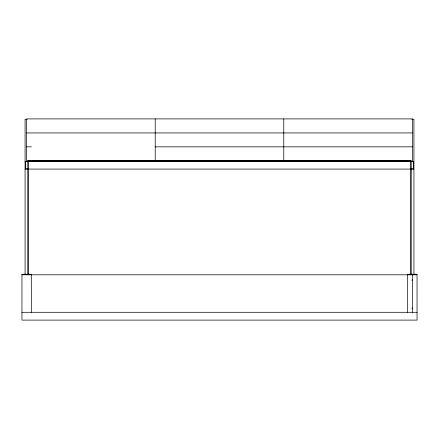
<?xml version="1.0" encoding="UTF-8"?>
<svg xmlns="http://www.w3.org/2000/svg" width="439" height="439" viewBox="0 0 439 439"><rect width="100%" height="100%" fill="white"/><g stroke="black" fill="none" stroke-linecap="round" stroke-linejoin="round"><path stroke-width="0.66" d="M27.158 119.359L25.072 119.359L25.072 274.424L28.195 274.424L28.195 160.778L410.805 160.778L410.805 274.836M411.842 119.359L413.928 119.359L413.928 274.836M26.636 132.946L412.364 132.946M26.636 146.851L31.438 146.851M155.214 146.851L412.364 146.851M25.072 161.453L413.928 161.453M28.195 161.678L410.805 161.678M27.904 161.739L25.369 161.739L25.369 168.79L27.904 168.79M411.096 168.79L413.631 168.79L413.631 161.739L411.096 161.739L411.096 274.836M25.072 169.075L413.928 169.075M21.95 274.814L417.039 274.814M411.777 280.022L412.556 280.022M411.777 308.134L412.556 308.134M21.95 312.294L417.05 312.294M412.358 274.814L412.358 312.294M407.677 312.294L407.677 274.227L417.039 274.227L417.05 320.102L21.95 320.102L21.95 274.227L31.312 274.227L31.323 312.294M283.786 118.898L283.786 160.828M155.214 118.898L155.214 160.828M27.904 160.828L27.904 274.424M412.364 118.898L26.636 118.898L26.636 160.828L412.364 160.828L412.364 118.898"/></g></svg>
